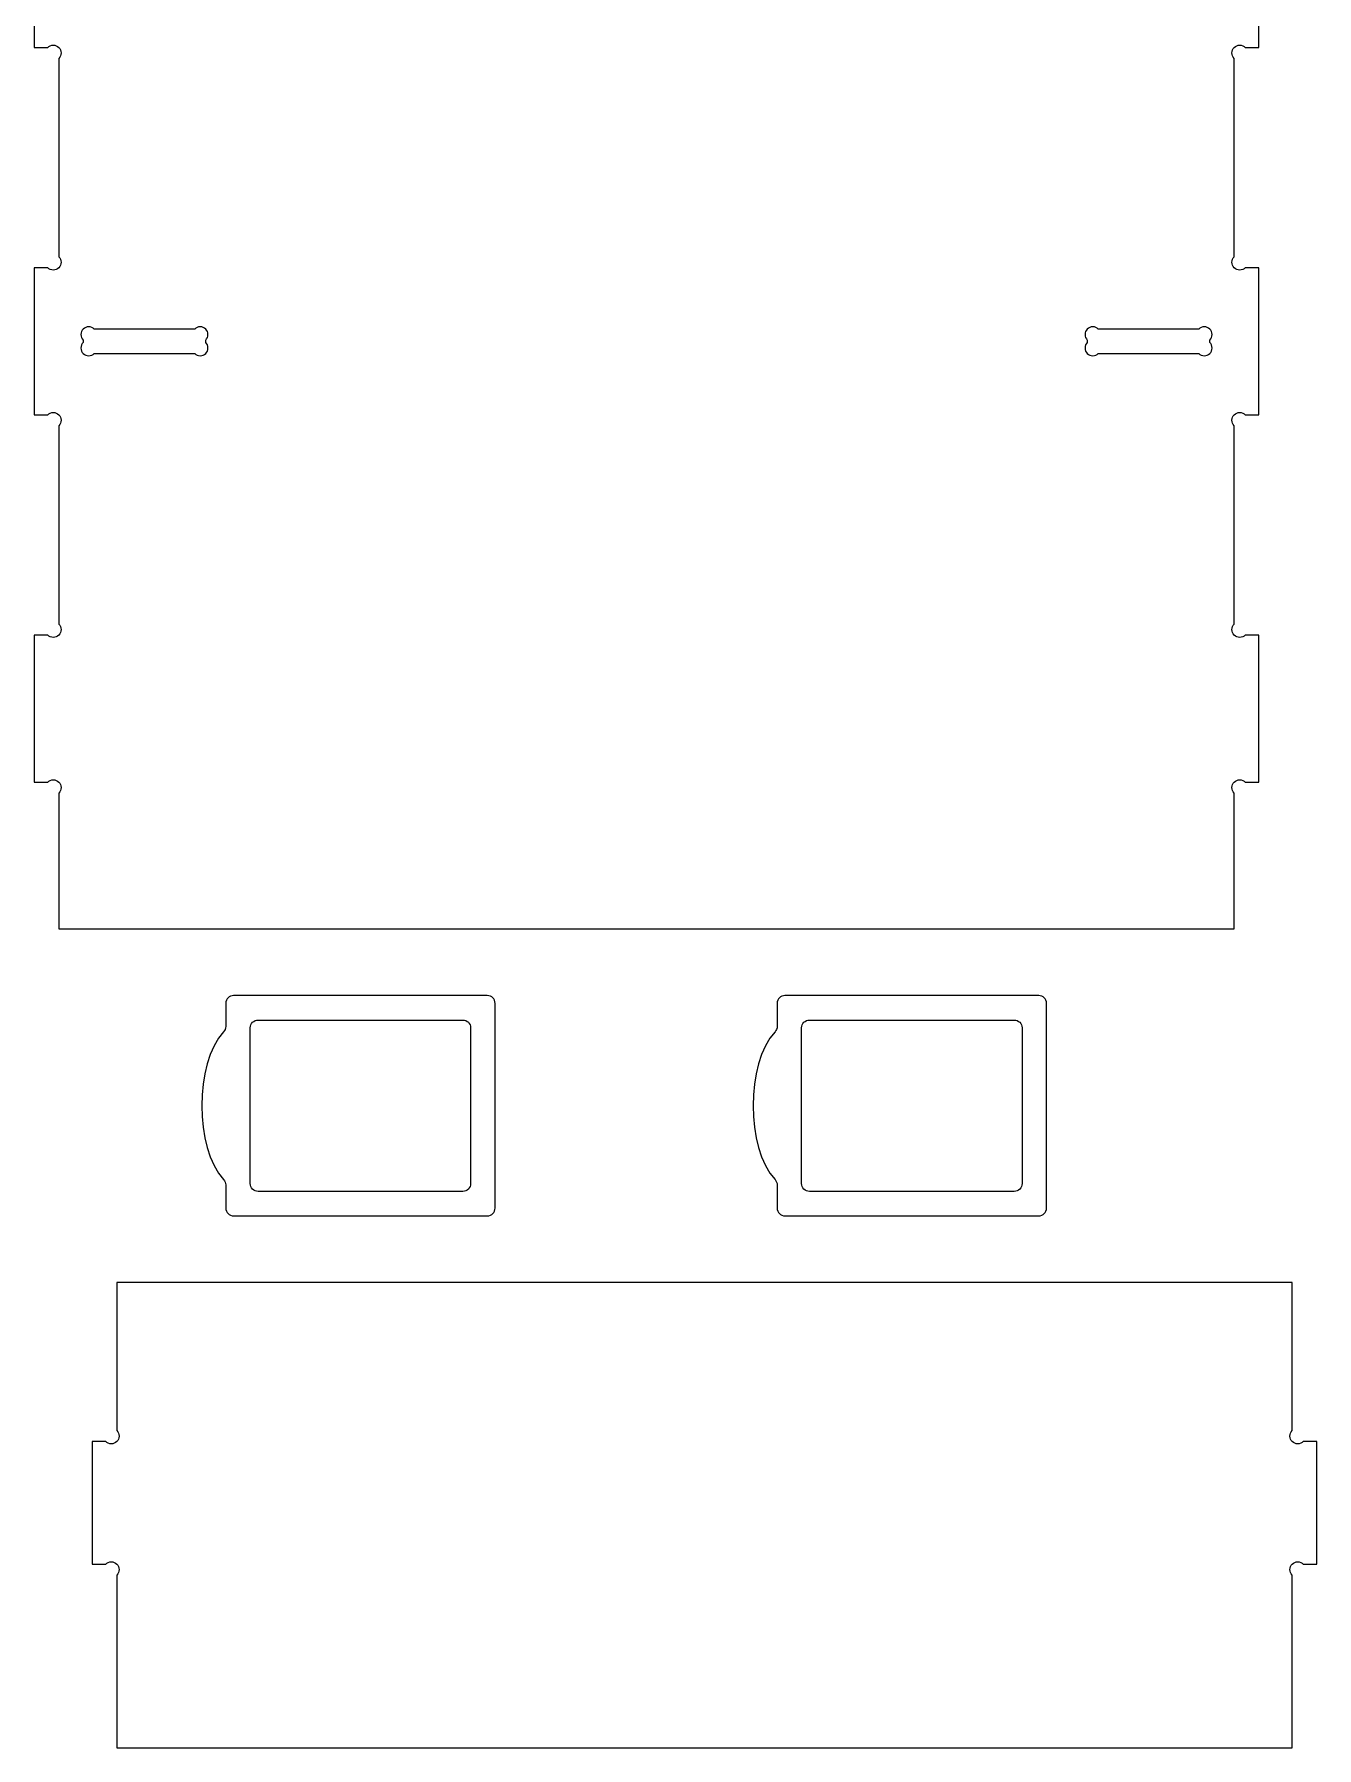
# Model space of a CAD drawing. Header units: centimetres. Extents: x -57 to 69, y -35 to 43.
# Drawn here: x 43.08 to 69.26, y -34.64 to 0.35 of the extents above; entities that cross this region are included whole.
import ezdxf

# ---------------------------------------------------------------- set-up
doc = ezdxf.new("R2010")
doc.units = ezdxf.units.CM
doc.header["$MEASUREMENT"] = 0
doc.layers.add('layer 1', color=7, linetype='Continuous')

msp = doc.modelspace()

# ---------------------------------------------------------------- linework, layer by layer
at = {"layer": 'layer 1', "color": 240, "lineweight": 9}
for points, knots in [([(67.57501, 6.07647), (67.57501, 6.07647), (67.57501, 3.30099), (67.57501, 3.30099), (67.57501, 3.30099), (67.54628, 3.27227), (67.52851, 3.23258), (67.52851, 3.18873), (67.52851, 3.18873), (67.52851, 3.10105), (67.59958, 3.02998), (67.68726, 3.02998), (67.68726, 3.02998), (67.7311, 3.02998), (67.77079, 3.04775), (67.79952, 3.07647), (67.79952, 3.07647), (67.79952, 3.07647), (68.07501, 3.07647), (68.07501, 3.07647), (68.07501, 3.07647), (68.07501, 3.07647), (68.07501, 0.07647), (68.07501, 0.07647), (68.07501, 0.07647), (68.07501, 0.07647), (67.79952, 0.07647), (67.79952, 0.07647), (67.79952, 0.07647), (67.77079, 0.1052), (67.7311, 0.12297), (67.68726, 0.12297), (67.68726, 0.12297), (67.59958, 0.12297), (67.52851, 0.0519), (67.52851, -0.03578), (67.52851, -0.03578), (67.52851, -0.07963), (67.54628, -0.11933), (67.57501, -0.14805), (67.57501, -0.14805), (67.57501, -0.14805), (67.57501, -4.19901), (67.57501, -4.19901), (67.57501, -4.19901), (67.54628, -4.22773), (67.52851, -4.26742), (67.52851, -4.31127), (67.52851, -4.31127), (67.52851, -4.39895), (67.59958, -4.47002), (67.68726, -4.47002), (67.68726, -4.47002), (67.7311, -4.47002), (67.77079, -4.45225), (67.79952, -4.42353), (67.79952, -4.42353), (67.79952, -4.42353), (68.07501, -4.42353), (68.07501, -4.42353), (68.07501, -4.42353), (68.07501, -4.42353), (68.07501, -7.42353), (68.07501, -7.42353), (68.07501, -7.42353), (68.07501, -7.42353), (67.79952, -7.42353), (67.79952, -7.42353), (67.79952, -7.42353), (67.77079, -7.3948), (67.7311, -7.37703), (67.68726, -7.37703), (67.68726, -7.37703), (67.59958, -7.37703), (67.52851, -7.4481), (67.52851, -7.53578), (67.52851, -7.53578), (67.52851, -7.57963), (67.54628, -7.61933), (67.57501, -7.64805), (67.57501, -7.64805), (67.57501, -7.64805), (67.57501, -11.69901), (67.57501, -11.69901), (67.57501, -11.69901), (67.54628, -11.72773), (67.52851, -11.76742), (67.52851, -11.81127), (67.52851, -11.81127), (67.52851, -11.89895), (67.59958, -11.97002), (67.68726, -11.97002), (67.68726, -11.97002), (67.7311, -11.97002), (67.77079, -11.95225), (67.79952, -11.92353), (67.79952, -11.92353), (67.79952, -11.92353), (68.07501, -11.92353), (68.07501, -11.92353), (68.07501, -11.92353), (68.07501, -11.92353), (68.07501, -14.92353), (68.07501, -14.92353), (68.07501, -14.92353), (68.07501, -14.92353), (67.79952, -14.92353), (67.79952, -14.92353), (67.79952, -14.92353), (67.77079, -14.8948), (67.7311, -14.87703), (67.68726, -14.87703), (67.68726, -14.87703), (67.59958, -14.87703), (67.52851, -14.9481), (67.52851, -15.03578), (67.52851, -15.03578), (67.52851, -15.07963), (67.54628, -15.11933), (67.57501, -15.14805), (67.57501, -15.14805), (67.57501, -15.14805), (67.57501, -17.92353), (67.57501, -17.92353), (67.57501, -17.92353), (67.57501, -17.92353), (43.57501, -17.92353), (43.57501, -17.92353), (43.57501, -17.92353), (43.57501, -17.92353), (43.57501, -15.14804), (43.57501, -15.14804), (43.57501, -15.14804), (43.60374, -15.11931), (43.62151, -15.07962), (43.62151, -15.03578), (43.62151, -15.03578), (43.62151, -14.99194), (43.60374, -14.95225), (43.57501, -14.92353), (43.57501, -14.92353), (43.54629, -14.8948), (43.5066, -14.87703), (43.46276, -14.87703), (43.46276, -14.87703), (43.41892, -14.87703), (43.37923, -14.8948), (43.3505, -14.92353), (43.3505, -14.92353), (43.3505, -14.92353), (43.07501, -14.92353), (43.07501, -14.92353), (43.07501, -14.92353), (43.07501, -14.92353), (43.07501, -11.92353), (43.07501, -11.92353), (43.07501, -11.92353), (43.07501, -11.92353), (43.3505, -11.92353), (43.3505, -11.92353), (43.3505, -11.92353), (43.37923, -11.95225), (43.41892, -11.97002), (43.46276, -11.97002), (43.46276, -11.97002), (43.5066, -11.97002), (43.54629, -11.95225), (43.57501, -11.92353), (43.57501, -11.92353), (43.60374, -11.8948), (43.62151, -11.85511), (43.62151, -11.81127), (43.62151, -11.81127), (43.62151, -11.76743), (43.60374, -11.72774), (43.57501, -11.69902), (43.57501, -11.69902), (43.57501, -11.69902), (43.57501, -7.64804), (43.57501, -7.64804), (43.57501, -7.64804), (43.60374, -7.61931), (43.62151, -7.57962), (43.62151, -7.53578), (43.62151, -7.53578), (43.62151, -7.49194), (43.60374, -7.45225), (43.57501, -7.42353), (43.57501, -7.42353), (43.54629, -7.3948), (43.5066, -7.37703), (43.46276, -7.37703), (43.46276, -7.37703), (43.41892, -7.37703), (43.37923, -7.3948), (43.3505, -7.42353), (43.3505, -7.42353), (43.3505, -7.42353), (43.07501, -7.42353), (43.07501, -7.42353), (43.07501, -7.42353), (43.07501, -7.42353), (43.07501, -4.42353), (43.07501, -4.42353), (43.07501, -4.42353), (43.07501, -4.42353), (43.3505, -4.42353), (43.3505, -4.42353), (43.3505, -4.42353), (43.37923, -4.45225), (43.41892, -4.47002), (43.46276, -4.47002), (43.46276, -4.47002), (43.5066, -4.47002), (43.54629, -4.45225), (43.57501, -4.42353), (43.57501, -4.42353), (43.60374, -4.3948), (43.62151, -4.35511), (43.62151, -4.31127), (43.62151, -4.31127), (43.62151, -4.26743), (43.60374, -4.22774), (43.57501, -4.19902), (43.57501, -4.19902), (43.57501, -4.19902), (43.57501, -0.14804), (43.57501, -0.14804), (43.57501, -0.14804), (43.60374, -0.11931), (43.62151, -0.07962), (43.62151, -0.03578), (43.62151, -0.03578), (43.62151, 0.00806), (43.60374, 0.04775), (43.57501, 0.07647), (43.57501, 0.07647), (43.54629, 0.1052), (43.5066, 0.12297), (43.46276, 0.12297), (43.46276, 0.12297), (43.41892, 0.12297), (43.37923, 0.1052), (43.3505, 0.07647), (43.3505, 0.07647), (43.3505, 0.07647), (43.07501, 0.07647), (43.07501, 0.07647), (43.07501, 0.07647), (43.07501, 0.07647), (43.07501, 3.07647), (43.07501, 3.07647), (43.07501, 3.07647), (43.07501, 3.07647), (43.3505, 3.07647), (43.3505, 3.07647), (43.3505, 3.07647), (43.37923, 3.04775), (43.41892, 3.02998), (43.46276, 3.02998), (43.46276, 3.02998), (43.5066, 3.02998), (43.54629, 3.04775), (43.57501, 3.07647), (43.57501, 3.07647), (43.60374, 3.1052), (43.62151, 3.14489), (43.62151, 3.18873), (43.62151, 3.18873), (43.62151, 3.23257), (43.60374, 3.27226), (43.57501, 3.30098), (43.57501, 3.30098), (43.57501, 3.30098), (43.57501, 6.07647), (43.57501, 6.07647), (43.57501, 6.07647), (43.57501, 6.07647), (67.57501, 6.07647), (67.57501, 6.07647)], [0, 0, 0, 0, 0.01408451, 0.01408451, 0.01408451, 0.01408451, 0.02816901, 0.02816901, 0.02816901, 0.02816901, 0.04225352, 0.04225352, 0.04225352, 0.04225352, 0.05633803, 0.05633803, 0.05633803, 0.05633803, 0.07042254, 0.07042254, 0.07042254, 0.07042254, 0.08450704, 0.08450704, 0.08450704, 0.08450704, 0.09859155, 0.09859155, 0.09859155, 0.09859155, 0.11267606, 0.11267606, 0.11267606, 0.11267606, 0.12676056, 0.12676056, 0.12676056, 0.12676056, 0.14084507, 0.14084507, 0.14084507, 0.14084507, 0.15492958, 0.15492958, 0.15492958, 0.15492958, 0.16901408, 0.16901408, 0.16901408, 0.16901408, 0.18309859, 0.18309859, 0.18309859, 0.18309859, 0.1971831, 0.1971831, 0.1971831, 0.1971831, 0.21126761, 0.21126761, 0.21126761, 0.21126761, 0.22535211, 0.22535211, 0.22535211, 0.22535211, 0.23943662, 0.23943662, 0.23943662, 0.23943662, 0.25352113, 0.25352113, 0.25352113, 0.25352113, 0.26760563, 0.26760563, 0.26760563, 0.26760563, 0.28169014, 0.28169014, 0.28169014, 0.28169014, 0.29577465, 0.29577465, 0.29577465, 0.29577465, 0.30985915, 0.30985915, 0.30985915, 0.30985915, 0.32394366, 0.32394366, 0.32394366, 0.32394366, 0.33802817, 0.33802817, 0.33802817, 0.33802817, 0.35211268, 0.35211268, 0.35211268, 0.35211268, 0.36619718, 0.36619718, 0.36619718, 0.36619718, 0.38028169, 0.38028169, 0.38028169, 0.38028169, 0.3943662, 0.3943662, 0.3943662, 0.3943662, 0.4084507, 0.4084507, 0.4084507, 0.4084507, 0.42253521, 0.42253521, 0.42253521, 0.42253521, 0.43661972, 0.43661972, 0.43661972, 0.43661972, 0.45070423, 0.45070423, 0.45070423, 0.45070423, 0.46478873, 0.46478873, 0.46478873, 0.46478873, 0.47887324, 0.47887324, 0.47887324, 0.47887324, 0.49295775, 0.49295775, 0.49295775, 0.49295775, 0.50704225, 0.50704225, 0.50704225, 0.50704225, 0.52112676, 0.52112676, 0.52112676, 0.52112676, 0.53521127, 0.53521127, 0.53521127, 0.53521127, 0.54929577, 0.54929577, 0.54929577, 0.54929577, 0.56338028, 0.56338028, 0.56338028, 0.56338028, 0.57746479, 0.57746479, 0.57746479, 0.57746479, 0.5915493, 0.5915493, 0.5915493, 0.5915493, 0.6056338, 0.6056338, 0.6056338, 0.6056338, 0.61971831, 0.61971831, 0.61971831, 0.61971831, 0.63380282, 0.63380282, 0.63380282, 0.63380282, 0.64788732, 0.64788732, 0.64788732, 0.64788732, 0.66197183, 0.66197183, 0.66197183, 0.66197183, 0.67605634, 0.67605634, 0.67605634, 0.67605634, 0.69014085, 0.69014085, 0.69014085, 0.69014085, 0.70422535, 0.70422535, 0.70422535, 0.70422535, 0.71830986, 0.71830986, 0.71830986, 0.71830986, 0.73239437, 0.73239437, 0.73239437, 0.73239437, 0.74647887, 0.74647887, 0.74647887, 0.74647887, 0.76056338, 0.76056338, 0.76056338, 0.76056338, 0.77464789, 0.77464789, 0.77464789, 0.77464789, 0.78873239, 0.78873239, 0.78873239, 0.78873239, 0.8028169, 0.8028169, 0.8028169, 0.8028169, 0.81690141, 0.81690141, 0.81690141, 0.81690141, 0.83098592, 0.83098592, 0.83098592, 0.83098592, 0.84507042, 0.84507042, 0.84507042, 0.84507042, 0.85915493, 0.85915493, 0.85915493, 0.85915493, 0.87323944, 0.87323944, 0.87323944, 0.87323944, 0.88732394, 0.88732394, 0.88732394, 0.88732394, 0.90140845, 0.90140845, 0.90140845, 0.90140845, 0.91549296, 0.91549296, 0.91549296, 0.91549296, 0.92957746, 0.92957746, 0.92957746, 0.92957746, 0.94366197, 0.94366197, 0.94366197, 0.94366197, 0.95774648, 0.95774648, 0.95774648, 0.95774648, 0.97183099, 0.97183099, 0.97183099, 0.97183099, 1, 1, 1, 1]), ([(44.07501, -5.94902), (44.07501, -5.94902), (44.07501, -5.89804), (44.07501, -5.89804), (44.07501, -5.89804), (44.04629, -5.86931), (44.02852, -5.82962), (44.02852, -5.78578), (44.02852, -5.78578), (44.02852, -5.74194), (44.04629, -5.70225), (44.07501, -5.67353), (44.07501, -5.67353), (44.10374, -5.6448), (44.14343, -5.62703), (44.18727, -5.62703), (44.18727, -5.62703), (44.23111, -5.62703), (44.2708, -5.6448), (44.29952, -5.67353), (44.29952, -5.67353), (44.29952, -5.67353), (46.3505, -5.67353), (46.3505, -5.67353), (46.3505, -5.67353), (46.37923, -5.6448), (46.41892, -5.62703), (46.46276, -5.62703), (46.46276, -5.62703), (46.5066, -5.62703), (46.54629, -5.6448), (46.57501, -5.67353), (46.57501, -5.67353), (46.60374, -5.70225), (46.62151, -5.74194), (46.62151, -5.78578), (46.62151, -5.78578), (46.62151, -5.82962), (46.60374, -5.86931), (46.57501, -5.89804), (46.57501, -5.89804), (46.57501, -5.89804), (46.57501, -5.94902), (46.57501, -5.94902), (46.57501, -5.94902), (46.60374, -5.97774), (46.62151, -6.01743), (46.62151, -6.06127), (46.62151, -6.06127), (46.62151, -6.10511), (46.60374, -6.1448), (46.57501, -6.17353), (46.57501, -6.17353), (46.54629, -6.20225), (46.5066, -6.22002), (46.46276, -6.22002), (46.46276, -6.22002), (46.41892, -6.22002), (46.37923, -6.20225), (46.3505, -6.17353), (46.3505, -6.17353), (46.3505, -6.17353), (44.29952, -6.17353), (44.29952, -6.17353), (44.29952, -6.17353), (44.2708, -6.20225), (44.23111, -6.22002), (44.18727, -6.22002), (44.18727, -6.22002), (44.14343, -6.22002), (44.10374, -6.20225), (44.07501, -6.17353), (44.07501, -6.17353), (44.04629, -6.1448), (44.02852, -6.10511), (44.02852, -6.06127), (44.02852, -6.06127), (44.02852, -6.01743), (44.04629, -5.97774), (44.07501, -5.94902)], [0, 0, 0, 0, 0.04761905, 0.04761905, 0.04761905, 0.04761905, 0.0952381, 0.0952381, 0.0952381, 0.0952381, 0.14285714, 0.14285714, 0.14285714, 0.14285714, 0.19047619, 0.19047619, 0.19047619, 0.19047619, 0.23809524, 0.23809524, 0.23809524, 0.23809524, 0.28571429, 0.28571429, 0.28571429, 0.28571429, 0.33333333, 0.33333333, 0.33333333, 0.33333333, 0.38095238, 0.38095238, 0.38095238, 0.38095238, 0.42857143, 0.42857143, 0.42857143, 0.42857143, 0.47619048, 0.47619048, 0.47619048, 0.47619048, 0.52380952, 0.52380952, 0.52380952, 0.52380952, 0.57142857, 0.57142857, 0.57142857, 0.57142857, 0.61904762, 0.61904762, 0.61904762, 0.61904762, 0.66666667, 0.66666667, 0.66666667, 0.66666667, 0.71428571, 0.71428571, 0.71428571, 0.71428571, 0.76190476, 0.76190476, 0.76190476, 0.76190476, 0.80952381, 0.80952381, 0.80952381, 0.80952381, 0.85714286, 0.85714286, 0.85714286, 0.85714286, 0.9047619, 0.9047619, 0.9047619, 0.9047619, 1, 1, 1, 1]), ([(64.57501, -5.94901), (64.57501, -5.94901), (64.57501, -5.89805), (64.57501, -5.89805), (64.57501, -5.89805), (64.54628, -5.86933), (64.52851, -5.82963), (64.52851, -5.78578), (64.52851, -5.78578), (64.52851, -5.6981), (64.59958, -5.62703), (64.68726, -5.62703), (64.68726, -5.62703), (64.7311, -5.62703), (64.77079, -5.6448), (64.79951, -5.67353), (64.79951, -5.67353), (64.79951, -5.67353), (66.85049, -5.67353), (66.85049, -5.67353), (66.85049, -5.67353), (66.87922, -5.6448), (66.91891, -5.62703), (66.96275, -5.62703), (66.96275, -5.62703), (67.00659, -5.62703), (67.04628, -5.6448), (67.075, -5.67353), (67.075, -5.67353), (67.075, -5.67353), (67.07501, -5.67353), (67.07501, -5.67353), (67.07501, -5.67353), (67.07501, -5.67353), (67.07501, -5.67354), (67.07501, -5.67354), (67.07501, -5.67354), (67.10373, -5.70225), (67.1215, -5.74194), (67.1215, -5.78578), (67.1215, -5.78578), (67.1215, -5.82961), (67.10373, -5.86931), (67.07501, -5.89803), (67.07501, -5.89803), (67.07501, -5.89803), (67.07501, -5.94903), (67.07501, -5.94903), (67.07501, -5.94903), (67.10373, -5.97775), (67.1215, -6.01744), (67.1215, -6.06127), (67.1215, -6.06127), (67.1215, -6.1051), (67.10373, -6.1448), (67.07501, -6.17352), (67.07501, -6.17352), (67.07501, -6.17352), (67.07501, -6.17353), (67.07501, -6.17353), (67.07501, -6.17353), (67.07501, -6.17353), (67.075, -6.17353), (67.075, -6.17353), (67.075, -6.17353), (67.04627, -6.20226), (67.00659, -6.22002), (66.96275, -6.22002), (66.96275, -6.22002), (66.91891, -6.22002), (66.87922, -6.20225), (66.85049, -6.17353), (66.85049, -6.17353), (66.85049, -6.17353), (64.79951, -6.17353), (64.79951, -6.17353), (64.79951, -6.17353), (64.77079, -6.20225), (64.7311, -6.22002), (64.68726, -6.22002), (64.68726, -6.22002), (64.59958, -6.22002), (64.52851, -6.14895), (64.52851, -6.06127), (64.52851, -6.06127), (64.52851, -6.01742), (64.54628, -5.97773), (64.57501, -5.94901)], [0, 0, 0, 0, 0.04347826, 0.04347826, 0.04347826, 0.04347826, 0.08695652, 0.08695652, 0.08695652, 0.08695652, 0.13043478, 0.13043478, 0.13043478, 0.13043478, 0.17391304, 0.17391304, 0.17391304, 0.17391304, 0.2173913, 0.2173913, 0.2173913, 0.2173913, 0.26086957, 0.26086957, 0.26086957, 0.26086957, 0.30434783, 0.30434783, 0.30434783, 0.30434783, 0.34782609, 0.34782609, 0.34782609, 0.34782609, 0.39130435, 0.39130435, 0.39130435, 0.39130435, 0.43478261, 0.43478261, 0.43478261, 0.43478261, 0.47826087, 0.47826087, 0.47826087, 0.47826087, 0.52173913, 0.52173913, 0.52173913, 0.52173913, 0.56521739, 0.56521739, 0.56521739, 0.56521739, 0.60869565, 0.60869565, 0.60869565, 0.60869565, 0.65217391, 0.65217391, 0.65217391, 0.65217391, 0.69565217, 0.69565217, 0.69565217, 0.69565217, 0.73913043, 0.73913043, 0.73913043, 0.73913043, 0.7826087, 0.7826087, 0.7826087, 0.7826087, 0.82608696, 0.82608696, 0.82608696, 0.82608696, 0.86956522, 0.86956522, 0.86956522, 0.86956522, 0.91304348, 0.91304348, 0.91304348, 0.91304348, 1, 1, 1, 1]), ([(52.4842, -19.44348), (52.4842, -20.83682), (52.4842, -22.23014), (52.4842, -23.62348), (52.4842, -23.62348), (52.4842, -23.7116), (52.41232, -23.78348), (52.3242, -23.78348), (52.3242, -23.78348), (50.59753, -23.78348), (48.87087, -23.78348), (47.1442, -23.78348), (47.1442, -23.78348), (47.05608, -23.78348), (46.9842, -23.7116), (46.9842, -23.62348), (46.9842, -23.62348), (46.9842, -23.62348), (46.9842, -23.15147), (46.9842, -23.15147), (46.9842, -23.15147), (46.9842, -23.10945), (46.96998, -23.07332), (46.94137, -23.04255), (46.94137, -23.04255), (46.34362, -22.39953), (46.34365, -20.66742), (46.94137, -20.02442), (46.94137, -20.02442), (46.96997, -19.99365), (46.9842, -19.95752), (46.9842, -19.91551), (46.9842, -19.91551), (46.9842, -19.91551), (46.9842, -19.44348), (46.9842, -19.44348), (46.9842, -19.44348), (46.9842, -19.35536), (47.05608, -19.28348), (47.1442, -19.28348), (47.1442, -19.28348), (48.87087, -19.28348), (50.59753, -19.28348), (52.3242, -19.28348), (52.3242, -19.28348), (52.41232, -19.28348), (52.4842, -19.35536), (52.4842, -19.44348)], [0, 0, 0, 0, 0.07692308, 0.07692308, 0.07692308, 0.07692308, 0.15384615, 0.15384615, 0.15384615, 0.15384615, 0.23076923, 0.23076923, 0.23076923, 0.23076923, 0.30769231, 0.30769231, 0.30769231, 0.30769231, 0.38461538, 0.38461538, 0.38461538, 0.38461538, 0.46153846, 0.46153846, 0.46153846, 0.46153846, 0.53846154, 0.53846154, 0.53846154, 0.53846154, 0.61538462, 0.61538462, 0.61538462, 0.61538462, 0.69230769, 0.69230769, 0.69230769, 0.69230769, 0.76923077, 0.76923077, 0.76923077, 0.76923077, 0.84615385, 0.84615385, 0.84615385, 0.84615385, 1, 1, 1, 1]), ([(63.74197, -19.44348), (63.74197, -20.83682), (63.74197, -22.23014), (63.74197, -23.62348), (63.74197, -23.62348), (63.74197, -23.7116), (63.67009, -23.78348), (63.58197, -23.78348), (63.58197, -23.78348), (61.8553, -23.78348), (60.12864, -23.78348), (58.40197, -23.78348), (58.40197, -23.78348), (58.31385, -23.78348), (58.24197, -23.7116), (58.24197, -23.62348), (58.24197, -23.62348), (58.24197, -23.62348), (58.24197, -23.15147), (58.24197, -23.15147), (58.24197, -23.15147), (58.24197, -23.10945), (58.22775, -23.07332), (58.19914, -23.04255), (58.19914, -23.04255), (57.60139, -22.39953), (57.60142, -20.66742), (58.19914, -20.02442), (58.19914, -20.02442), (58.22774, -19.99365), (58.24197, -19.95752), (58.24197, -19.91551), (58.24197, -19.91551), (58.24197, -19.91551), (58.24197, -19.44348), (58.24197, -19.44348), (58.24197, -19.44348), (58.24197, -19.35536), (58.31385, -19.28348), (58.40197, -19.28348), (58.40197, -19.28348), (60.12864, -19.28348), (61.8553, -19.28348), (63.58197, -19.28348), (63.58197, -19.28348), (63.67009, -19.28348), (63.74197, -19.35536), (63.74197, -19.44348)], [0, 0, 0, 0, 0.07692308, 0.07692308, 0.07692308, 0.07692308, 0.15384615, 0.15384615, 0.15384615, 0.15384615, 0.23076923, 0.23076923, 0.23076923, 0.23076923, 0.30769231, 0.30769231, 0.30769231, 0.30769231, 0.38461538, 0.38461538, 0.38461538, 0.38461538, 0.46153846, 0.46153846, 0.46153846, 0.46153846, 0.53846154, 0.53846154, 0.53846154, 0.53846154, 0.61538462, 0.61538462, 0.61538462, 0.61538462, 0.69230769, 0.69230769, 0.69230769, 0.69230769, 0.76923077, 0.76923077, 0.76923077, 0.76923077, 0.84615385, 0.84615385, 0.84615385, 0.84615385, 1, 1, 1, 1]), ([(47.6442, -23.28348), (47.6442, -23.28348), (51.8242, -23.28348), (51.8242, -23.28348), (51.8242, -23.28348), (51.91232, -23.28348), (51.9842, -23.2116), (51.9842, -23.12348), (51.9842, -23.12348), (51.9842, -23.12348), (51.9842, -19.94348), (51.9842, -19.94348), (51.9842, -19.94348), (51.9842, -19.85536), (51.91232, -19.78348), (51.8242, -19.78348), (51.8242, -19.78348), (51.8242, -19.78348), (47.6442, -19.78348), (47.6442, -19.78348), (47.6442, -19.78348), (47.55608, -19.78348), (47.4842, -19.85536), (47.4842, -19.94348), (47.4842, -19.94348), (47.4842, -19.94348), (47.4842, -23.12348), (47.4842, -23.12348), (47.4842, -23.12348), (47.4842, -23.2116), (47.55608, -23.28348), (47.6442, -23.28348)], [0, 0, 0, 0, 0.11111111, 0.11111111, 0.11111111, 0.11111111, 0.22222222, 0.22222222, 0.22222222, 0.22222222, 0.33333333, 0.33333333, 0.33333333, 0.33333333, 0.44444444, 0.44444444, 0.44444444, 0.44444444, 0.55555556, 0.55555556, 0.55555556, 0.55555556, 0.66666667, 0.66666667, 0.66666667, 0.66666667, 0.77777778, 0.77777778, 0.77777778, 0.77777778, 1, 1, 1, 1]), ([(58.90197, -23.28348), (58.90197, -23.28348), (63.08197, -23.28348), (63.08197, -23.28348), (63.08197, -23.28348), (63.17009, -23.28348), (63.24197, -23.2116), (63.24197, -23.12348), (63.24197, -23.12348), (63.24197, -23.12348), (63.24197, -19.94348), (63.24197, -19.94348), (63.24197, -19.94348), (63.24197, -19.85536), (63.17009, -19.78348), (63.08197, -19.78348), (63.08197, -19.78348), (63.08197, -19.78348), (58.90197, -19.78348), (58.90197, -19.78348), (58.90197, -19.78348), (58.81385, -19.78348), (58.74197, -19.85536), (58.74197, -19.94348), (58.74197, -19.94348), (58.74197, -19.94348), (58.74197, -23.12348), (58.74197, -23.12348), (58.74197, -23.12348), (58.74197, -23.2116), (58.81385, -23.28348), (58.90197, -23.28348)], [0, 0, 0, 0, 0.11111111, 0.11111111, 0.11111111, 0.11111111, 0.22222222, 0.22222222, 0.22222222, 0.22222222, 0.33333333, 0.33333333, 0.33333333, 0.33333333, 0.44444444, 0.44444444, 0.44444444, 0.44444444, 0.55555556, 0.55555556, 0.55555556, 0.55555556, 0.66666667, 0.66666667, 0.66666667, 0.66666667, 0.77777778, 0.77777778, 0.77777778, 0.77777778, 1, 1, 1, 1]), ([(44.75861, -25.14342), (44.75861, -25.14342), (68.75861, -25.14342), (68.75861, -25.14342), (68.75861, -25.14342), (68.75861, -25.14342), (68.75861, -28.16892), (68.75861, -28.16892), (68.75861, -28.16892), (68.72988, -28.19764), (68.71211, -28.23733), (68.71211, -28.28117), (68.71211, -28.28117), (68.71211, -28.36885), (68.78318, -28.43992), (68.87086, -28.43992), (68.87086, -28.43992), (68.91471, -28.43992), (68.95441, -28.42215), (68.98313, -28.39342), (68.98313, -28.39342), (68.98313, -28.39342), (69.25861, -28.39342), (69.25861, -28.39342), (69.25861, -28.39342), (69.25861, -28.39342), (69.25861, -30.89342), (69.25861, -30.89342), (69.25861, -30.89342), (69.25861, -30.89342), (68.98311, -30.89342), (68.98311, -30.89342), (68.98311, -30.89342), (68.95439, -30.8647), (68.91469, -30.84693), (68.87086, -30.84693), (68.87086, -30.84693), (68.82703, -30.84693), (68.78734, -30.8647), (68.75862, -30.89342), (68.75862, -30.89342), (68.75862, -30.89342), (68.75861, -30.89342), (68.75861, -30.89342), (68.75861, -30.89342), (68.75861, -30.89342), (68.75861, -30.89343), (68.75861, -30.89343), (68.75861, -30.89343), (68.72988, -30.92216), (68.71211, -30.96184), (68.71211, -31.00568), (68.71211, -31.00568), (68.71211, -31.04952), (68.72988, -31.08921), (68.75861, -31.11794), (68.75861, -31.11794), (68.75861, -31.11794), (68.75861, -34.64342), (68.75861, -34.64342), (68.75861, -34.64342), (68.75861, -34.64342), (44.75861, -34.64342), (44.75861, -34.64342), (44.75861, -34.64342), (44.75861, -34.64342), (44.75861, -31.11793), (44.75861, -31.11793), (44.75861, -31.11793), (44.78733, -31.08921), (44.8051, -31.04951), (44.8051, -31.00568), (44.8051, -31.00568), (44.8051, -30.96185), (44.78733, -30.92216), (44.75861, -30.89344), (44.75861, -30.89344), (44.75861, -30.89344), (44.75861, -30.89342), (44.75861, -30.89342), (44.75861, -30.89342), (44.75861, -30.89342), (44.75859, -30.89342), (44.75859, -30.89342), (44.75859, -30.89342), (44.72986, -30.86469), (44.69019, -30.84693), (44.64635, -30.84693), (44.64635, -30.84693), (44.60252, -30.84693), (44.56282, -30.8647), (44.5341, -30.89342), (44.5341, -30.89342), (44.5341, -30.89342), (44.25861, -30.89342), (44.25861, -30.89342), (44.25861, -30.89342), (44.25861, -30.89342), (44.25861, -28.39342), (44.25861, -28.39342), (44.25861, -28.39342), (44.25861, -28.39342), (44.53408, -28.39342), (44.53408, -28.39342), (44.53408, -28.39342), (44.5628, -28.42215), (44.6025, -28.43992), (44.64635, -28.43992), (44.64635, -28.43992), (44.6902, -28.43992), (44.72989, -28.42215), (44.75861, -28.39342), (44.75861, -28.39342), (44.78734, -28.36469), (44.8051, -28.325), (44.8051, -28.28117), (44.8051, -28.28117), (44.8051, -28.23734), (44.78733, -28.19765), (44.75861, -28.16893), (44.75861, -28.16893), (44.75861, -28.16893), (44.75861, -25.14342), (44.75861, -25.14342)], [0, 0, 0, 0, 0.03125, 0.03125, 0.03125, 0.03125, 0.0625, 0.0625, 0.0625, 0.0625, 0.09375, 0.09375, 0.09375, 0.09375, 0.125, 0.125, 0.125, 0.125, 0.15625, 0.15625, 0.15625, 0.15625, 0.1875, 0.1875, 0.1875, 0.1875, 0.21875, 0.21875, 0.21875, 0.21875, 0.25, 0.25, 0.25, 0.25, 0.28125, 0.28125, 0.28125, 0.28125, 0.3125, 0.3125, 0.3125, 0.3125, 0.34375, 0.34375, 0.34375, 0.34375, 0.375, 0.375, 0.375, 0.375, 0.40625, 0.40625, 0.40625, 0.40625, 0.4375, 0.4375, 0.4375, 0.4375, 0.46875, 0.46875, 0.46875, 0.46875, 0.5, 0.5, 0.5, 0.5, 0.53125, 0.53125, 0.53125, 0.53125, 0.5625, 0.5625, 0.5625, 0.5625, 0.59375, 0.59375, 0.59375, 0.59375, 0.625, 0.625, 0.625, 0.625, 0.65625, 0.65625, 0.65625, 0.65625, 0.6875, 0.6875, 0.6875, 0.6875, 0.71875, 0.71875, 0.71875, 0.71875, 0.75, 0.75, 0.75, 0.75, 0.78125, 0.78125, 0.78125, 0.78125, 0.8125, 0.8125, 0.8125, 0.8125, 0.84375, 0.84375, 0.84375, 0.84375, 0.875, 0.875, 0.875, 0.875, 0.90625, 0.90625, 0.90625, 0.90625, 0.9375, 0.9375, 0.9375, 0.9375, 1, 1, 1, 1])]:
    msp.add_open_spline(points, degree=3, knots=knots, dxfattribs=at)

doc.saveas('drawing.dxf')
